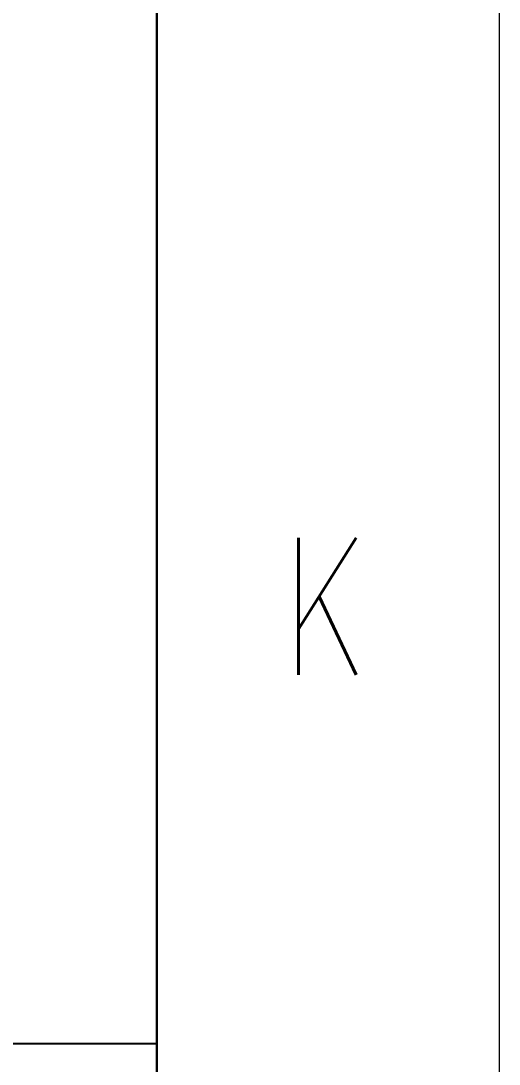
# Model space of a CAD drawing. Header units: inches. Extents: x 19 to 689223, y 34 to 210034.
# Drawn here: x 293525 to 297019, y 22882 to 30507 of the extents above; entities that cross this region are included whole.
import ezdxf

# ---------------------------------------------------------------- set-up
doc = ezdxf.new("R2010")
doc.units = ezdxf.units.IN
doc.header["$MEASUREMENT"] = 0
doc.layers.add('TEG BORDER', color=7, linetype='Continuous')
doc.styles.add('TEG BORDER', font='txt_qlt.shx', dxfattribs={"width": 0.7, "bigfont": 'hztxt.shx'})

msp = doc.modelspace()

# ---------------------------------------------------------------- linework, layer by layer
msp.add_line((294518.847, 2534.1456), (294518.847, 58034.1456))
at = {"color": 5, "lineweight": 15}
msp.add_lwpolyline([(18.847, 210034.1456), (297018.847, 210034.1456), (297018.847, 34.1456), (18.847, 34.1456)], close=True, dxfattribs=at)
msp.add_lwpolyline([(2518.847, 207534.1456), (294518.847, 207534.1456), (294518.847, 2534.1456), (2518.847, 2534.1456)], close=True)
at = {"layer": 'TEG BORDER'}
msp.add_line((244518.847, 23034.1456), (294518.847, 23034.1456), dxfattribs=at)

# ---------------------------------------------------------------- texts
at = {"insert": (296064.0316, 26728.607), "char_height": 1000, "width": 1000, "attachment_point": 3, "style": 'TEG BORDER'}
msp.add_mtext('K', dxfattribs=at)

doc.saveas('drawing.dxf')
